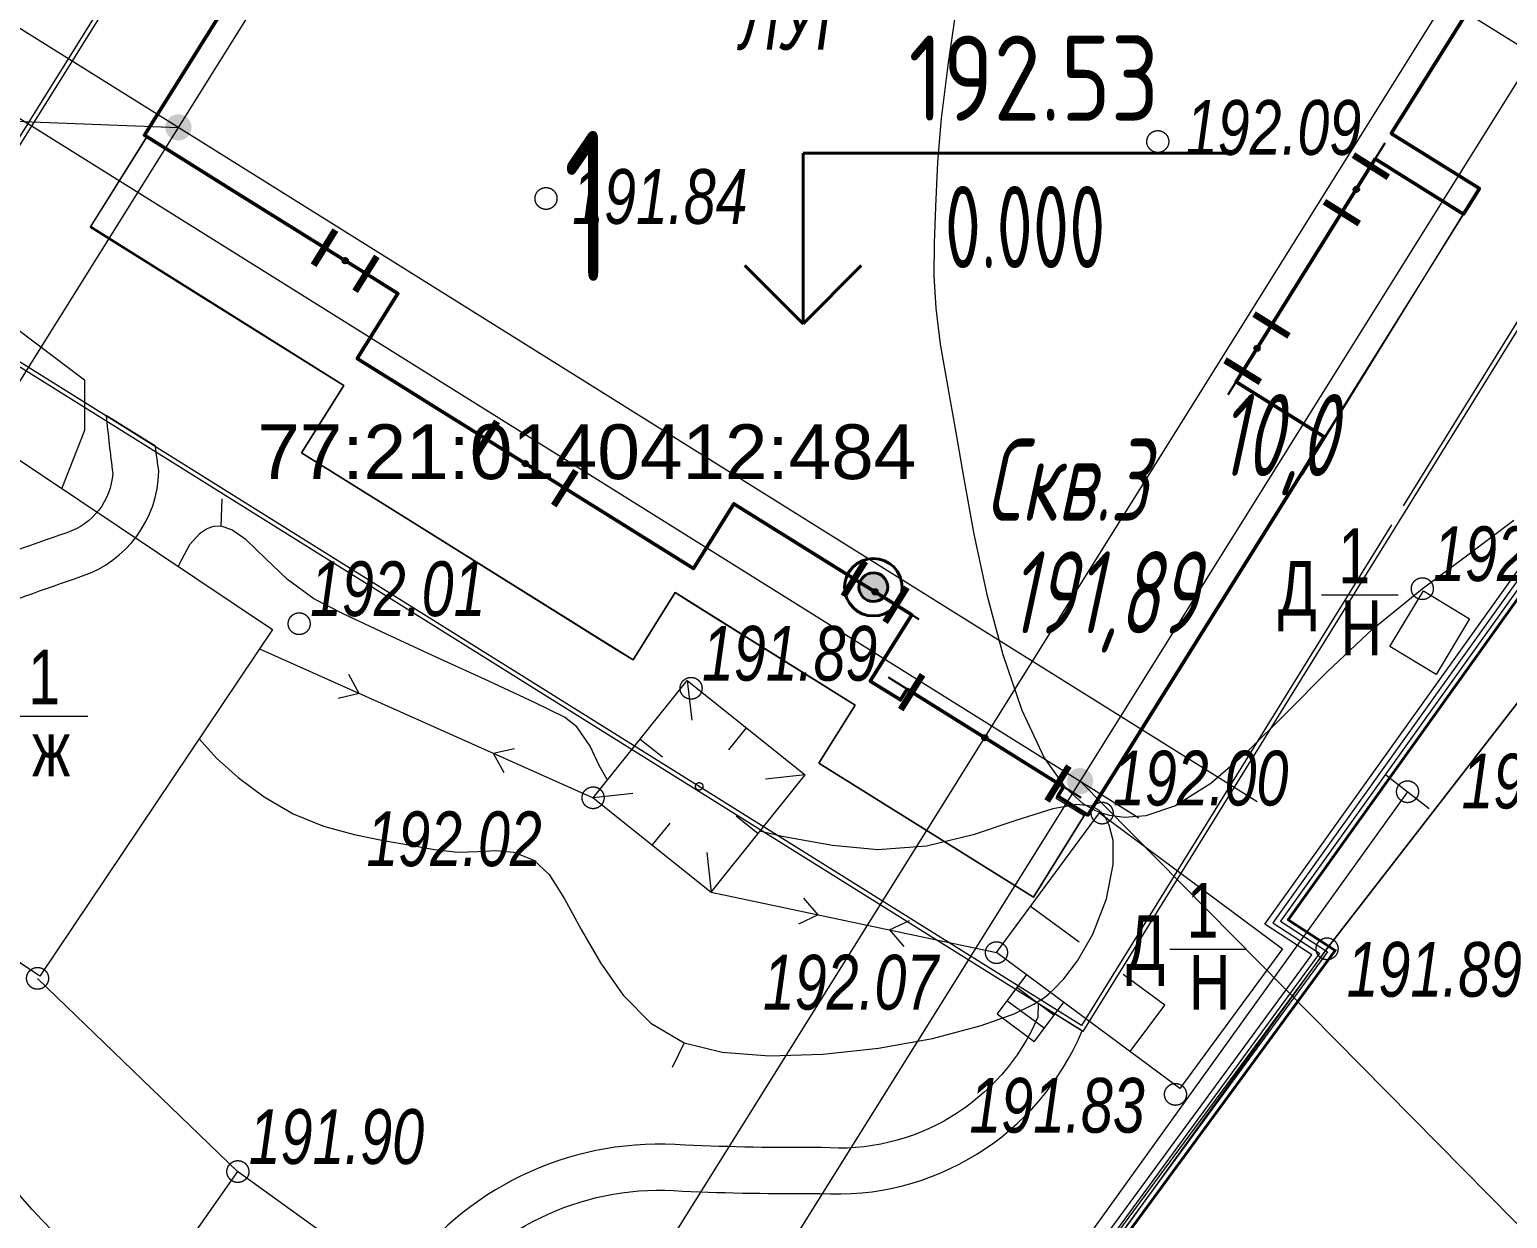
# Model space of a CAD drawing. Header units: millimetres. Extents: x -38151500 to -28914887, y -20564105 to -20349562.
# Drawn here: x -38097646 to -38070645, y -20505597 to -20483874 of the extents above; entities that cross this region are included whole.
import ezdxf
from ezdxf.xclip import XClip

# ---------------------------------------------------------------- set-up
doc = ezdxf.new("R2010")
doc.units = ezdxf.units.MM
doc.header["$MEASUREMENT"] = 0
doc.header["$XCLIPFRAME"] = 0
doc.linetypes.add('Новофедоровское_снт 28_07$0$l022', pattern=[3000, 2000, -1000])
doc.layers.add('!!! ПОДОСНОВА', color=7, linetype='Continuous')
for name, color, linetype, lineweight in [('ГП_лоток_Ном._пера__5', 5, 'Continuous', 13), ('Новый_Defpoints_Ном._пера__16', 16, 'Continuous', 20), ('Новый_Defpoints_Ном._пера__7', 7, 'Continuous', 25), ('Новый_ГП_Верт_отметка нуля_Ном._пера__1', 1, 'Continuous', 40), ('Новый_ГП_Верт_отметка нуля_Ном._пера__12', 12, 'Continuous', 40), ('Новый_ГП_Граница участка_Ном._пера__1', 1, 'Continuous', 40), ('Новый_ГП_Здание сооружение_Ном._пера__16', 16, 'Continuous', 20), ('Новый_ГП_Здание сооружение_Ном._пера__22', 22, 'Continuous', 50), ('Новый_ГП_Координаты_Ном._пера__250', 7, 'Continuous', 20), ('Новый_ГП_Ограждение_Ном._пера__152', 152, 'Continuous', 18), ('Новый_ГП_Оси_Ном._пера__152', 152, 'Continuous', 18), ('Новый_ГП_Скважины_Ном._пера__4', 5, 'Continuous', 40), ('Новый_ГП_Текст_Ном._пера__7', 7, 'Continuous', 25), ('Новый_ГП_Тротуар_Дорожки_Ном._пера__24', 26, 'Continuous', 13), ('Новый_ГТ-сооружение_ ограждение_Ном._пера__19', 7, 'Continuous', 90), ('Чертеж_1_ГП_Топография_Ном._пера__253', 252, 'Continuous', 18), ('Чертеж_1_Новофедоровское_снт 28_07$0$tp_Здания_Ном._пера__253', 252, 'Continuous', 18), ('Чертеж_1_Новофедоровское_снт 28_07$0$tp_отметки_новые_Ном._пера__253', 252, 'Continuous', 18), ('Чертеж_1_Новофедоровское_снт 28_07$0$tp_растительность_Ном._пера__253', 252, 'Continuous', 18), ('Чертеж_1_Новый_ГП_Топография_Ном._пера__253', 252, 'Continuous', 18), ('Чертеж_1_Новый_Новофедоровское_снт 28_07$0$tp_Здания_Ном._пера__253', 252, 'Continuous', 18), ('Чертеж_1_Новый_Новофедоровское_снт 28_07$0$tp_Здания_Ном._пера__7', 7, 'Continuous', 18), ('Чертеж_1_Новый_Новофедоровское_снт 28_07$0$tp_Контур растит_Ном._пера__253', 252, 'Continuous', 18), ('Чертеж_1_Новый_Новофедоровское_снт 28_07$0$tp_ЛЭП нн_Ном._пера__253', 252, 'Continuous', 18), ('Чертеж_1_Новый_Новофедоровское_снт 28_07$0$tp_Ограждения ДЕР_Ном._пера__253', 252, 'Continuous', 18), ('Чертеж_1_Новый_Новофедоровское_снт 28_07$0$tp_отметки_новые_Ном._пера__7', 7, 'Continuous', 18), ('Чертеж_1_Новый_Новофедоровское_снт 28_07$0$tp_рельеф_Ном._пера__253', 252, 'Continuous', 18), ('Чертеж_1_Новый_Новофедоровское_снт 28_07$0$U_Водопровод_Ном._пера__253', 252, 'Continuous', 18)]:
    doc.layers.add(name, color=color, linetype=linetype, lineweight=lineweight)
doc.styles.add('РЎР“Р•РќР•Р\xa0РР\xa0_РЎРўРР›Р¬_1', font='arial.ttf', dxfattribs={"width": 0.75})
doc.styles.add('РЎР“Р•РќР•Р\xa0РР\xa0_РЎРўРР›Р¬_3', font='arial.ttf', dxfattribs={"width": 0.749999})
doc.styles.add('РЎР“Р•РќР•Р\xa0РР\xa0_РЎРўРР›Р¬_5', font='arial.ttf')
doc.styles.add('РЎР“Р•РќР•Р\xa0РР\xa0_РЎРўРР›Р¬_6', font='', dxfattribs={"width": 0.8})
doc.styles.add('РЎР“Р•РќР•Р\xa0РР\xa0_РЎРўРР›Р¬_7', font='')
doc.styles.add('РЎР“Р•РќР•Р\xa0РР\xa0_РЎРўРР›Р¬_8', font='', dxfattribs={"width": 0.8})
doc.styles.get('РЎР“Р•РќР•Р\xa0РР\xa0_РЎРўРР›Р¬_6').set_extended_font_data('GOST_type_A')
doc.styles.get('РЎР“Р•РќР•Р\xa0РР\xa0_РЎРўРР›Р¬_7').set_extended_font_data('GOST_type_A')
doc.styles.get('РЎР“Р•РќР•Р\xa0РР\xa0_РЎРўРР›Р¬_8').set_extended_font_data('GOST_type_A', italic=True)
doc.linetypes.add('Aquastok', pattern='A,0,[6,РіРµРЅРїРїР»Р°РЅ 2025_06_18 dima РІР°СЂРёР°РЅС‚ 21.Shx,S=7.857143,R=0,X=0,Y=-6.93889e-18],-990,0', length=990)
doc.linetypes.add('МЕЖА', pattern='A,0,[7,РіРµРЅРїРїР»Р°РЅ 2025_06_18 dima РІР°СЂРёР°РЅС‚ 21.Shx,S=39.68254,R=0,X=0,Y=1.38778e-17],-5480,0', length=5480)
doc.linetypes.add('Новофедоровское_снт 28_07$0$З ДЕРЕВ', pattern='A,0,[2,РіРµРЅРїРїР»Р°РЅ 2025_06_18 dima РІР°СЂРёР°РЅС‚ 21.Shx,S=19.84127,R=0,X=0,Y=0.2],-2500,0', length=2500)
doc.linetypes.add('Новофедоровское_снт 28_07$0$МЕЖА', pattern='A,0,[5,РіРµРЅРїРїР»Р°РЅ 2025_06_18 dima РІР°СЂРёР°РЅС‚ 21.Shx,S=46.746032,R=0,X=0,Y=6.93889e-18],-6500,0', length=6500)

# ---------------------------------------------------------------- blocks, each defined once
blk = doc.blocks.new('Чертеж_1_1')
at = {"layer": 'Чертеж_1_Новый_ГП_Топография_Ном._пера__253', "color": 252, "linetype": 'Новофедоровское_снт 28_07$0$МЕЖА', "lineweight": 18, "flags": 128}
for points in [[(-38122200, -20517064), (-38122160, -20517000), (-38111673, -20499900), (-38085503, -20516708), (-38073942, -20500671), (-38064026, -20487867), (-38065780, -20480650), (-38067785, -20473503), (-38073278, -20475465), (-38076133, -20474628), (-38090404, -20465849), (-38080455, -20449640), (-38088064, -20444942), (-38129095, -20512686)], [(-38091230, -20466500), (-38071830, -20478480), (-38069360, -20474480), (-38064920, -20486530), (-38074650, -20500140), (-38073790, -20500700), (-38085150, -20516190), (-38085480, -20516730), (-38085750, -20516560), (-38110230, -20500980), (-38099550, -20483870), (-38101260, -20482750)]]:
    blk.add_lwpolyline(points, close=True, dxfattribs=at)
at = {"layer": 'Чертеж_1_Новый_Новофедоровское_снт 28_07$0$tp_Здания_Ном._пера__253', "color": 252, "linetype": 'Continuous', "lineweight": 18, "flags": 128}
for points in [[(-38097457, -20501169), (-38102374, -20497871), (-38098127, -20491538), (-38093210, -20494836)], [(-38071949, -20495656), (-38072792, -20495146), (-38072179, -20494132), (-38071336, -20494642)], [(-38079977, -20500736), (-38078100, -20498186), (-38074755, -20500673), (-38076632, -20503223)], [(-38085925, -20515999), (-38083975, -20513307), (-38090627, -20508594), (-38089887, -20507598), (-38093844, -20504739), (-38096459, -20508460)]]:
    blk.add_lwpolyline(points, close=True, dxfattribs=at)
for points in [[(-38074039, -20494202), (-38072642, -20494202)], [(-38097976, -20496417), (-38096579, -20496417)], [(-38076810, -20500678), (-38075414, -20500678)], [(-38079434, -20501140), (-38079969, -20501859), (-38079290, -20502363)], [(-38078932, -20501882), (-38079611, -20501377)], [(-38079111, -20502123), (-38079790, -20501618)], [(-38078755, -20501644), (-38079296, -20502372)]]:
    blk.add_lwpolyline(points, dxfattribs=at)
at = {"layer": 'Чертеж_1_Новый_Новофедоровское_снт 28_07$0$tp_Здания_Ном._пера__253', "color": 252, "linetype": 'Новофедоровское_снт 28_07$0$l022', "lineweight": 18, "flags": 128}
blk.add_lwpolyline([(-38077538, -20502549), (-38076906, -20501698), (-38079357, -20499894)], dxfattribs=at)
at = {"layer": 'Чертеж_1_Новый_Новофедоровское_снт 28_07$0$tp_Здания_Ном._пера__7', "color": 7, "linetype": 'Continuous', "lineweight": 18, "flags": 128}
for points in [[(-38087346, -20497912), (-38085632, -20495769)], [(-38085632, -20495769), (-38083478, -20497492)], [(-38085632, -20495769), (-38085549, -20496494)], [(-38084555, -20496631), (-38084876, -20497032)], [(-38086489, -20496841), (-38086085, -20497164)], [(-38085192, -20499635), (-38083478, -20497492)], [(-38083478, -20497492), (-38084203, -20497571)], [(-38086621, -20497833), (-38087346, -20497912)], [(-38087346, -20497912), (-38085192, -20499635)], [(-38085948, -20498372), (-38086269, -20498773)], [(-38084739, -20498240), (-38084335, -20498563)], [(-38085275, -20498910), (-38085192, -20499635)]]:
    blk.add_lwpolyline(points, dxfattribs=at)
at = {"layer": 'Чертеж_1_Новый_Новофедоровское_снт 28_07$0$tp_Здания_Ном._пера__7', "color": 7, "linetype": 'Continuous', "lineweight": 18}
blk.add_circle((-38085412, -20497702), 68.6, dxfattribs=at)
at = {"layer": 'Чертеж_1_Новый_Новофедоровское_снт 28_07$0$tp_Контур растит_Ном._пера__253', "color": 252, "linetype": 'Continuous', "lineweight": 18, "flags": 128}
for points in [[(-38103992, -20485708), (-38097861, -20489355), (-38096643, -20490273), (-38096645, -20491197), (-38097058, -20492255)], [(-38097499, -20501211), (-38093844, -20504739)]]:
    blk.add_lwpolyline(points, dxfattribs=at)
at = {"layer": 'Чертеж_1_Новый_Новофедоровское_снт 28_07$0$tp_ЛЭП нн_Ном._пера__253', "color": 252, "linetype": 'Continuous', "lineweight": 18, "flags": 128}
for points in [[(-38093447, -20495191), (-38087346, -20497912)], [(-38091621, -20496005), (-38091814, -20495655)], [(-38091621, -20496005), (-38092010, -20496096)], [(-38089173, -20497097), (-38088783, -20497007)], [(-38089173, -20497097), (-38088980, -20497448)], [(-38085192, -20499635), (-38079977, -20500736)], [(-38083235, -20500048), (-38083497, -20499746)], [(-38083235, -20500048), (-38083597, -20500218)], [(-38081934, -20500323), (-38081572, -20500153)], [(-38081934, -20500323), (-38081672, -20500625)]]:
    blk.add_lwpolyline(points, dxfattribs=at)
at = {"layer": 'Чертеж_1_Новый_Новофедоровское_снт 28_07$0$tp_Ограждения ДЕР_Ном._пера__253', "color": 252, "linetype": 'Новофедоровское_снт 28_07$0$З ДЕРЕВ', "lineweight": 18, "flags": 128}
blk.add_lwpolyline([(-38073278, -20475465), (-38067785, -20473503), (-38065779, -20480652), (-38064026, -20487867), (-38073942, -20500671), (-38083700, -20513890), (-38083947, -20514232)], dxfattribs=at)
at = {"layer": 'Чертеж_1_Новый_Новофедоровское_снт 28_07$0$tp_отметки_новые_Ном._пера__7', "color": 7, "linetype": 'Continuous', "lineweight": 18}
for centre in [(-38077033, -20485920), (-38088210, -20486960), (-38072200, -20494090), (-38092720, -20494730), (-38085560, -20495910), (-38072470, -20497800), (-38087350, -20497910), (-38078050, -20498190), (-38079980, -20500740), (-38073940, -20500670), (-38097500, -20501210), (-38076710, -20503330), (-38093840, -20504740)]:
    blk.add_circle(centre, 200, dxfattribs=at)
at = {"layer": 'Чертеж_1_Новый_Новофедоровское_снт 28_07$0$tp_рельеф_Ном._пера__253', "color": 252, "linetype": 'Continuous', "lineweight": 18, "flags": 128}
for points in [[(-38080708, -20483439), (-38080869, -20484524), (-38080993, -20485499), (-38081057, -20486294), (-38081092, -20487110), (-38081118, -20487779), (-38081122, -20488373), (-38081091, -20488963), (-38081012, -20489620), (-38080870, -20490415), (-38080741, -20491131), (-38080584, -20492046), (-38080391, -20493091), (-38080154, -20494197), (-38079867, -20495294), (-38079520, -20496311), (-38079107, -20497179), (-38078723, -20497720), (-38078402, -20498012), (-38078171, -20498144), (-38078050, -20498190), (-38077913, -20498227), (-38077642, -20498265), (-38077243, -20498237), (-38076719, -20498058), (-38076064, -20497643), (-38075393, -20497062), (-38074689, -20496366), (-38073933, -20495605), (-38073109, -20494829), (-38072200, -20494090), (-38071395, -20493492), (-38070529, -20492837)], [(-38094146, -20492950), (-38094124, -20492451)], [(-38087090, -20497575), (-38087239, -20497319), (-38087402, -20496969), (-38087648, -20496617), (-38087871, -20496437), (-38088407, -20496173), (-38089257, -20495777), (-38090202, -20495346), (-38091126, -20494924), (-38091915, -20494552), (-38092455, -20494273), (-38092934, -20493923), (-38093336, -20493538), (-38093687, -20493198), (-38093950, -20493012), (-38094146, -20492950), (-38094279, -20492955), (-38094347, -20492973), (-38094414, -20493002), (-38094544, -20493090), (-38094721, -20493288), (-38094921, -20493655), (-38094930, -20493683)], [(-38094550, -20496836), (-38094233, -20497187), (-38093832, -20497539), (-38093358, -20497894), (-38092827, -20498205), (-38092273, -20498427), (-38091717, -20498583), (-38091180, -20498692), (-38090684, -20498775), (-38090250, -20498853), (-38089820, -20498902), (-38089458, -20498889), (-38089129, -20498872), (-38088799, -20498907), (-38088432, -20499048), (-38088153, -20499313), (-38087871, -20499759), (-38087565, -20500319), (-38087214, -20500928), (-38086798, -20501519), (-38086296, -20502028), (-38085687, -20502387), (-38084993, -20502559), (-38084125, -20502624), (-38083151, -20502595), (-38082137, -20502485), (-38081151, -20502306), (-38080259, -20502073), (-38079658, -20501856), (-38079296, -20501680), (-38079105, -20501558), (-38079026, -20501495), (-38078930, -20501409), (-38078747, -20501216), (-38078499, -20500889), (-38078220, -20500403), (-38077971, -20499758), (-38077847, -20499132), (-38077851, -20498688), (-38077920, -20498408), (-38078000, -20498255), (-38078050, -20498190), (-38078108, -20498135), (-38078247, -20498063), (-38078510, -20498033), (-38078951, -20498111), (-38079625, -20498327), (-38080405, -20498587), (-38081257, -20498797), (-38082150, -20498862), (-38082975, -20498780), (-38083864, -20498622), (-38084308, -20498518)], [(-38085687, -20502387), (-38085905, -20502837)]]:
    blk.add_lwpolyline(points, dxfattribs=at)
at = {"layer": 'Чертеж_1_Новый_Новофедоровское_снт 28_07$0$U_Водопровод_Ном._пера__253', "color": 252, "linetype": 'Continuous', "lineweight": 18, "flags": 128}
for points in [[(-38072865, -20497493), (-38072075, -20498107)], [(-38072469, -20497803), (-38080566, -20509064)]]:
    blk.add_lwpolyline(points, dxfattribs=at)
at = {"layer": 'Чертеж_1_ГП_Топография_Ном._пера__253', "color": 252, "linetype": 'Continuous', "lineweight": 18, "insert": (-38093486, -20491595), "char_height": 1000, "attachment_point": 4, "style": 'РЎР“Р•РќР•Р\xa0РР\xa0_РЎРўРР›Р¬_5'}
blk.add_mtext('\\A1;{\\pql;\\fArial|b0|i0|c204|p0;\\W1.000000;77:21:0140412:484}', dxfattribs=at)
at = {"layer": 'Чертеж_1_Новофедоровское_снт 28_07$0$tp_Здания_Ном._пера__253', "color": 252, "linetype": 'Continuous', "lineweight": 18, "char_height": 1000, "style": 'РЎР“Р•РќР•Р\xa0РР\xa0_РЎРўРР›Р¬_3'}
for s, insert, attachment_point in [('\\A1;{\\pql;\\fArial|b0|i0|c204|p0;\\W0.749999;1}', (-38073734, -20493490), 4), ('\\A1;{\\pql;\\fArial|b0|i0|c204|p0;\\W0.749999;Д}', (-38074840, -20494872), 7), ('\\A1;{\\pql;\\fArial|b0|i0|c204|p0;\\W0.749999;Н}', (-38073693, -20494805), 4), ('\\A1;{\\pql;\\fArial|b0|i0|c204|p0;\\W0.749999;1}', (-38097670, -20495705), 4), ('\\A1;{\\pql;\\fArial|b0|i0|c204|p0;\\W0.749999;ж}', (-38097602, -20497020), 4), ('\\A1;{\\pql;\\fArial|b0|i0|c204|p0;\\W0.749999;1}', (-38076505, -20499966), 4), ('\\A1;{\\pql;\\fArial|b0|i0|c204|p0;\\W0.749999;Д}', (-38077612, -20501348), 7), ('\\A1;{\\pql;\\fArial|b0|i0|c204|p0;\\W0.749999;Н}', (-38076464, -20501281), 4)]:
    blk.add_mtext(s, dxfattribs=dict(at, insert=insert, attachment_point=attachment_point))
at = {"layer": 'Чертеж_1_Новофедоровское_снт 28_07$0$tp_отметки_новые_Ном._пера__253', "color": 252, "linetype": 'Continuous', "lineweight": 18, "char_height": 1000, "attachment_point": 7, "style": 'РЎР“Р•РќР•Р\xa0РР\xa0_РЎРўРР›Р¬_1'}
for s, insert in [('\\A1;{\\pql;\\fArial|b0|i1|c204|p0;\\W0.750000;192.09}', (-38076521, -20486177)), ('\\A1;{\\pql;\\fArial|b0|i1|c204|p0;\\W0.750000;191.84}', (-38087732, -20487438)), ('\\A1;{\\pql;\\fArial|b0|i1|c204|p0;\\W0.750000;192.00}', (-38072001, -20493965)), ('\\A1;{\\pql;\\fArial|b0|i1|c204|p0;\\W0.750000;192.01}', (-38092521, -20494605)), ('\\A1;{\\pql;\\fArial|b0|i1|c204|p0;\\W0.750000;191.89}', (-38085361, -20495785)), ('\\A1;{\\pql;\\fArial|b0|i1|c204|p0;\\W0.750000;192.00}', (-38077851, -20498065)), ('\\A1;{\\pql;\\fArial|b0|i1|c204|p0;\\W0.750000;191.95-в.тр.}', (-38071484, -20498407)), ('\\A1;{\\pql;\\fArial|b0|i1|c204|p0;\\W0.750000;192.02}', (-38091492, -20499174)), ('\\A1;{\\pql;\\fArial|b0|i1|c204|p0;\\W0.750000;191.89}', (-38073584, -20501559)), ('\\A1;{\\pql;\\fArial|b0|i1|c204|p0;\\W0.750000;192.07}', (-38084248, -20501794)), ('\\A1;{\\pql;\\fArial|b0|i1|c204|p0;\\W0.750000;191.83}', (-38080476, -20504044)), ('\\A1;{\\pql;\\fArial|b0|i1|c204|p0;\\W0.750000;191.90}', (-38093641, -20504615))]:
    blk.add_mtext(s, dxfattribs=dict(at, insert=insert))
at = {"layer": 'Чертеж_1_Новофедоровское_снт 28_07$0$tp_растительность_Ном._пера__253', "color": 252, "linetype": 'Continuous', "lineweight": 18, "insert": (-38084664, -20484255), "char_height": 1000, "attachment_point": 7, "style": 'РЎР“Р•РќР•Р\xa0РР\xa0_РЎРўРР›Р¬_1'}
blk.add_mtext('\\A1;{\\pql;\\fArial|b0|i1|c204|p0;\\W0.750000;ЛУГ}', dxfattribs=at)

msp = doc.modelspace()

# ---------------------------------------------------------------- hatches: boundary and pattern name
at = {"layer": 'Новый_ГП_Координаты_Ном._пера__250', "linetype": 'Continuous', "lineweight": 20}
for points in [[(-38094686.35, -20485662.1, 1), (-38095166.35, -20485662.1, 1)], [(-38078212.86, -20497606.72, 1), (-38078692.86, -20497606.72, 1)]]:
    msp.add_hatch(color=7, dxfattribs=at).paths.add_polyline_path(points)
at = {"layer": 'Новый_ГП_Скважины_Ном._пера__4', "linetype": 'Continuous', "lineweight": 40}
msp.add_hatch(color=5, dxfattribs=at).paths.add_polyline_path([(-38081966.95, -20494063.42), (-38081970.53, -20494020.21), (-38081981.17, -20493978.18), (-38081998.58, -20493938.48), (-38082022.3, -20493902.19), (-38082051.66, -20493870.29), (-38082085.87, -20493843.66), (-38082124, -20493823.03), (-38082165.01, -20493808.95), (-38082207.77, -20493801.81), (-38082251.12, -20493801.81), (-38082293.89, -20493808.95), (-38082334.89, -20493823.03), (-38082373.02, -20493843.66), (-38082407.23, -20493870.29), (-38082436.6, -20493902.19), (-38082460.31, -20493938.48), (-38082477.72, -20493978.18), (-38082488.37, -20494020.21), (-38082491.95, -20494063.42), (-38082488.37, -20494106.62), (-38082477.72, -20494148.65), (-38082460.31, -20494188.35), (-38082436.6, -20494224.65), (-38082407.23, -20494256.55), (-38082373.02, -20494283.17), (-38082334.89, -20494303.81), (-38082293.89, -20494317.89), (-38082251.12, -20494325.02), (-38082207.77, -20494325.02), (-38082165.01, -20494317.89), (-38082124, -20494303.81), (-38082085.87, -20494283.17), (-38082051.66, -20494256.55), (-38082022.3, -20494224.65), (-38081998.58, -20494188.35), (-38081981.17, -20494148.65), (-38081970.53, -20494106.62)])

# ---------------------------------------------------------------- linework, layer by layer
at = {"layer": 'ГП_лоток_Ном._пера__5', "color": 5, "linetype": 'Aquastok', "lineweight": 13}
for points in [[(-38072546.53, -20492574.6), (-38068602.83, -20486210.08), (-38069626.51, -20482478.87), (-38069368.84, -20482066.51), (-38080056.56, -20475386.25), (-38080573.33, -20476213.3), (-38087114.32, -20472146.54)], [(-38072762.48, -20492923.11), (-38078429.83, -20502069.32), (-38099608.47, -20488833.53), (-38094944.31, -20481370.39), (-38099275.32, -20478663.69)]]:
    msp.add_lwpolyline(points, dxfattribs=at)
at = {"layer": 'Новый_Defpoints_Ном._пера__16', "color": 16, "linetype": 'Continuous', "lineweight": 20}
msp.add_lwpolyline([(-38078309.62, -20498226.87), (-38078351.96, -20498200.09), (-38079305.75, -20499726.47), (-38083223.82, -20497278.35), (-38082561.16, -20496218.51), (-38085851.99, -20494162.42), (-38086620.58, -20495392.47), (-38092675.43, -20491608.97), (-38091907.03, -20490378.81), (-38096527.71, -20487470.61), (-38095504.03, -20485831.75), (-38095546.28, -20485805.01), (-38087517.67, -20472957.63), (-38071150.83, -20483184.77), (-38072766.65, -20485770.62), (-38071157.14, -20486777.3)], close=True, dxfattribs=at)
at = {"layer": 'Новый_Defpoints_Ном._пера__7', "color": 7, "linetype": 'Continuous', "lineweight": 25}
for points in [[(-38073935.37, -20487641.38), (-38072875.81, -20485945.13)], [(-38091072.91, -20488600.39), (-38092684.36, -20487593.82)], [(-38075748.56, -20490544.09), (-38074689, -20488847.84)], [(-38087442.99, -20492519.34), (-38089732.98, -20491088.89)], [(-38081392.08, -20494650.47), (-38083003.52, -20493643.9)], [(-38078432.77, -20497913.5), (-38081952.48, -20495714.86)]]:
    msp.add_lwpolyline(points, dxfattribs=at)
for centre in [(-38073405.59, -20486793.26), (-38091878.63, -20488097.1), (-38075218.78, -20489695.96), (-38088587.99, -20491804.11), (-38082197.8, -20494147.19), (-38080192.62, -20496814.18)]:
    msp.add_circle(centre, 50, dxfattribs=at)
at = {"layer": 'Новый_ГП_Верт_отметка нуля_Ном._пера__12', "color": 12, "linetype": 'Continuous', "lineweight": 40}
for p, q in [((-38083514.19, -20489248.4), (-38083514.18, -20486133.01)), ((-38083514.18, -20486133.01), (-38075725.72, -20486133.04)), ((-38083514.19, -20489248.4), (-38084575.93, -20488186.66)), ((-38083514.19, -20489248.4), (-38082452.46, -20488186.67))]:
    msp.add_line(p, q, dxfattribs=at)
at = {"layer": 'Новый_ГП_Граница участка_Ном._пера__1', "color": 1, "linetype": 'МЕЖА', "lineweight": 40}
msp.add_lwpolyline([(-38091230, -20466500), (-38071830, -20478480), (-38069360, -20474480), (-38064920, -20486530), (-38074650, -20500140), (-38073790, -20500700), (-38085150, -20516190), (-38085480, -20516730), (-38085750, -20516560), (-38110230, -20500980), (-38099550, -20483870), (-38101260, -20482750)], close=True, dxfattribs=at)
at = {"layer": 'Новый_ГП_Здание сооружение_Ном._пера__16', "color": 16, "linetype": 'Continuous', "lineweight": 20}
msp.add_lwpolyline([(-38095504.03, -20485831.75), (-38096537.38, -20487485.45), (-38091907.03, -20490378.81), (-38092066.14, -20490633.14), (-38092675.43, -20491608.47), (-38086620.58, -20495392.47), (-38085851.99, -20494162.42), (-38082561.56, -20496218.5), (-38083223.75, -20497278.23), (-38079305.75, -20499726.47), (-38078378.6, -20498242.72), (-38078887.42, -20497924.77), (-38078755.18, -20497713.13), (-38081613.11, -20495927.28), (-38081734.77, -20496121.97), (-38082286.01, -20495777.52), (-38081528.21, -20494564.81), (-38084777.39, -20492537.02), (-38085518.1, -20493722.48), (-38091657.97, -20489885.89), (-38090916.09, -20488698.63)], close=True, dxfattribs=at)
at = {"layer": 'Новый_ГП_Здание сооружение_Ном._пера__22', "color": 22, "linetype": 'Continuous', "lineweight": 50}
msp.add_lwpolyline([(-38093426.76, -20482413.06), (-38095546.43, -20485805.26), (-38093897.02, -20486835.93), (-38091471.6, -20488351.5), (-38090916.09, -20488698.63), (-38091657.98, -20489885.89), (-38085518.1, -20493722.48), (-38084777.39, -20492537.02), (-38081528.21, -20494564.81), (-38082286.01, -20495777.52), (-38081734.45, -20496121.47), (-38081613.11, -20495927.28), (-38078755.18, -20497713.13), (-38078861.16, -20497882.73), (-38078309.7, -20498226.81), (-38074414.73, -20491994.99), (-38073990.86, -20491315.22), (-38075602.15, -20490308.37), (-38073058.53, -20486237.73), (-38071446.73, -20487244.9), (-38071157.14, -20486777.3), (-38072767.08, -20485771.31), (-38071150.83, -20483184.77)], dxfattribs=at)
at = {"layer": 'Новый_ГП_Координаты_Ном._пера__250', "color": 7, "linetype": 'Continuous', "lineweight": 20}
for p, q in [((-38119420.05, -20484736.07), (-38094926.35, -20485662.1)), ((-38058853.36, -20517463.82), (-38078452.86, -20497606.72))]:
    msp.add_line(p, q, dxfattribs=at)
at = {"layer": 'Новый_ГП_Ограждение_Ном._пера__152', "color": 152, "linetype": 'Continuous', "lineweight": 18}
msp.add_lwpolyline([(-38109027.64, -20499620.31), (-38109818.04, -20500886.58), (-38085577.48, -20516314.19), (-38085399.39, -20516022.78), (-38074219.48, -20500778.34), (-38075076.28, -20500220.42), (-38065256.4, -20486484.71), (-38069428.47, -20475161.87), (-38071732.37, -20478892.88), (-38091132.32, -20466912.91), (-38093466.51, -20470694.63), (-38093635.71, -20470587.99), (-38091197.44, -20466637.64), (-38071797.46, -20478617.63), (-38069382.82, -20474707.29), (-38065032.13, -20486514.9), (-38074792.09, -20500166.81), (-38073933.16, -20500726.11), (-38085233.13, -20516134.26), (-38085513.03, -20516592.28), (-38110092.68, -20500948.86), (-38109197.25, -20499514.33), (-38109027.77, -20499620.23)], dxfattribs=at)
msp.add_lwpolyline([(-38091164.88, -20466775.27), (-38071764.91, -20478755.25), (-38069405.65, -20474934.58), (-38065144.27, -20486499.81), (-38074934.18, -20500193.61), (-38074076.32, -20500752.22), (-38085316.26, -20516078.52), (-38085545.26, -20516453.24), (-38109955.36, -20500917.72), (-38099276.73, -20483809.91), (-38100987.55, -20482689.37)], close=True, dxfattribs=at)
at = {"layer": 'Новый_ГП_Оси_Ном._пера__152', "color": 152, "linetype": 'Continuous', "lineweight": 18}
for p, q in [((-38108010.59, -20460682.87), (-38069933.44, -20484476.11)), ((-38112645.2, -20514018.19), (-38086593.44, -20472326.65)), ((-38115623.26, -20472729.23), (-38075214.54, -20497979.4)), ((-38114746.12, -20474928.18), (-38077378.3, -20498278.19)), ((-38096301, -20522584.28), (-38070989.35, -20482077.17)), ((-38095476.56, -20524850.34), (-38070053.43, -20484164.83))]:
    msp.add_line(p, q, dxfattribs=at)
at = {"layer": 'Новый_ГП_Скважины_Ном._пера__4', "color": 5, "linetype": 'Continuous', "lineweight": 40}
for radius in [525, 262.5]:
    msp.add_circle((-38082229.45, -20494063.42), radius, dxfattribs=at)
at = {"layer": 'Новый_ГП_Тротуар_Дорожки_Ном._пера__24', "color": 26, "linetype": 'Continuous', "lineweight": 13}
for points in [[(-38068516.51, -20486222.55), (-38078403.06, -20502177.9), (-38099718.63, -20488858.95), (-38095214.36, -20481650.32)], [(-38093585.97, -20482667.86), (-38095546.43, -20485805.26), (-38095504.3, -20485831.53), (-38096536.9, -20487485.34), (-38092161.02, -20490220.45), (-38092160.88, -20490220.23), (-38091906.57, -20490379.1), (-38092675.43, -20491608.64), (-38092420.35, -20491767.69), (-38092420.78, -20491768.37), (-38092166.93, -20491926.95), (-38087103.36, -20495090.56), (-38087103.6, -20495090.93), (-38086849.24, -20495249.83), (-38086620.51, -20495392.25), (-38085852.01, -20494162.61), (-38085597.08, -20494321.95), (-38082561.16, -20496218.51), (-38083224.12, -20497278.17), (-38079305.68, -20499726.35), (-38078351.96, -20498200.09), (-38078309.7, -20498226.81), (-38078071.2, -20497845.21), (-38078071.14, -20497845.25), (-38077912.2, -20497590.83), (-38074414.14, -20491994.06), (-38074390.75, -20492008.67), (-38074231.82, -20491754.25), (-38071448.54, -20487243.77), (-38071289.56, -20486989.29), (-38071157.14, -20486777.3), (-38072767.08, -20485771.31), (-38071998.75, -20484541.73), (-38071998.72, -20484541.75), (-38071839.78, -20484287.32), (-38071150.83, -20483184.77)]]:
    msp.add_lwpolyline(points, dxfattribs=at)
msp.add_lwpolyline([(-38079223.3, -20501920.58, -0.32180124), (-38083179.54, -20504299.62, -0.01377077), (-38085666.22, -20504257.14, 0.25527026), (-38090752, -20506528.05, -0.34324386), (-38095615.54, -20507199.11, -0.17120311), (-38100386.01, -20500371.13, -0.07785365), (-38100596.18, -20497500.11, -0.26369996), (-38098729.84, -20494588.46, -0.00400279), (-38096698.2, -20493862.81, 0.31752829), (-38095283.78, -20491944, -0.01342512), (-38095343.92, -20491487.53), (-38096245.92, -20490923.82, 0.00869833), (-38096126.01, -20491982.72, -0.30621343), (-38096967.95, -20493067.27, 0.00411393), (-38099068.89, -20493818.08, 0.26660493), (-38101434.27, -20497442.37, 0.07801415), (-38101200.12, -20500578.76, 0.17230908), (-38096072.52, -20507904.97, 0.34890477), (-38090111.88, -20507074.29, -0.2585313), (-38085719.14, -20505095.61, 0.01365443), (-38083207.62, -20505139.94, 0.31986094), (-38078416.86, -20502171.68), (-38079220.22, -20501669.63)], format="xyb", close=True, dxfattribs=at)
at = {"layer": 'Новый_ГТ-сооружение_ ограждение_Ном._пера__19', "color": 7, "linetype": 'Continuous', "lineweight": 90}
for p, q in [((-38072822.65, -20486567.86), (-38073458.74, -20486170.5)), ((-38073352.43, -20487416.01), (-38073988.53, -20487018.66)), ((-38092061.62, -20487540.66), (-38092458.98, -20488176.75)), ((-38091298.29, -20488017.46), (-38091695.63, -20488653.56)), ((-38074635.84, -20489470.57), (-38075271.93, -20489073.21)), ((-38075165.62, -20490318.71), (-38075801.72, -20489921.37)), ((-38089110.24, -20491035.73), (-38089507.6, -20491671.82)), ((-38087668.37, -20491936.4), (-38088065.71, -20492572.5)), ((-38082380.79, -20493590.74), (-38082778.15, -20494226.83)), ((-38081617.46, -20494067.54), (-38082014.8, -20494703.64)), ((-38081329.74, -20495661.7), (-38081727.1, -20496297.79)), ((-38078658.15, -20497330.57), (-38079055.49, -20497966.66))]:
    msp.add_line(p, q, dxfattribs=at)

# ---------------------------------------------------------------- block references
at = {"layer": '!!! ПОДОСНОВА', "color": 252, "linetype": 'Continuous', "lineweight": 40}
ref = msp.add_blockref('Чертеж_1_1', (0, 0), dxfattribs=at)
XClip(ref).set_block_clipping_path([(-38156773.930035077, -20418838.4532491304), (-38156773.930035077, -20510095.8116091713), (-38134193.3603857011, -20510095.8116091713), (-38128800.2227013633, -20521215.6831232607), (-38043434.3590716273, -20521215.6831232607), (-38043434.3590716273, -20418721.7424019799)])

# ---------------------------------------------------------------- texts
at = {"layer": 'Новый_ГП_Верт_отметка нуля_Ном._пера__1', "color": 1, "linetype": 'Continuous', "lineweight": 40, "insert": (-38081585.47, -20485540.72), "char_height": 1557.6923, "attachment_point": 7, "rotation": 359.99981, "style": 'РЎР“Р•РќР•Р\xa0РР\xa0_РЎРўРР›Р¬_7'}
msp.add_mtext('\\A1;{\\pql;\\fGOST_type_A|b0|i0|c0|p0;\\W1.000000;192.53}', dxfattribs=at)
at = {"layer": 'Новый_ГП_Верт_отметка нуля_Ном._пера__1', "color": 1, "linetype": 'Continuous', "lineweight": 40, "insert": (-38080925.5, -20486731.98), "char_height": 1500, "attachment_point": 1, "style": 'РЎР“Р•РќР•Р\xa0РР\xa0_РЎРўРР›Р¬_6'}
msp.add_mtext('\\A1;{\\pql;\\fGOST_type_A|b0|i0|c0|p0;\\W0.800000;0.000}', dxfattribs=at)
at = {"layer": 'Новый_ГП_Скважины_Ном._пера__4', "color": 5, "linetype": 'Continuous', "lineweight": 40, "char_height": 1500, "attachment_point": 7, "style": 'РЎР“Р•РќР•Р\xa0РР\xa0_РЎРўРР›Р¬_8'}
for s, insert in [('\\A1;{\\pql;\\fGOST_type_A|b0|i1|c0|p0;\\W0.800000;10,0}', (-38075929.83, -20492383)), ('\\A1;{\\pql;\\fGOST_type_A|b0|i1|c0|p0;\\W0.800000;Скв.3}', (-38080180.09, -20492849.74)), ('\\A1;{\\pql;\\fGOST_type_A|b0|i1|c0|p0;\\W0.800000;191,89}', (-38079759.84, -20495257.43))]:
    msp.add_mtext(s, dxfattribs=dict(at, insert=insert))
at = {"layer": 'Новый_ГП_Текст_Ном._пера__7', "color": 7, "linetype": 'Continuous', "lineweight": 25, "insert": (-38087893.41, -20485725.81), "char_height": 2750, "attachment_point": 1, "rotation": 0.082526, "style": 'РЎР“Р•РќР•Р\xa0РР\xa0_РЎРўРР›Р¬_6'}
msp.add_mtext('\\A1;{\\pql;\\fGOST_type_A|b0|i0|c0|p0;\\W0.800000;1}', dxfattribs=at)

doc.saveas('drawing.dxf')
